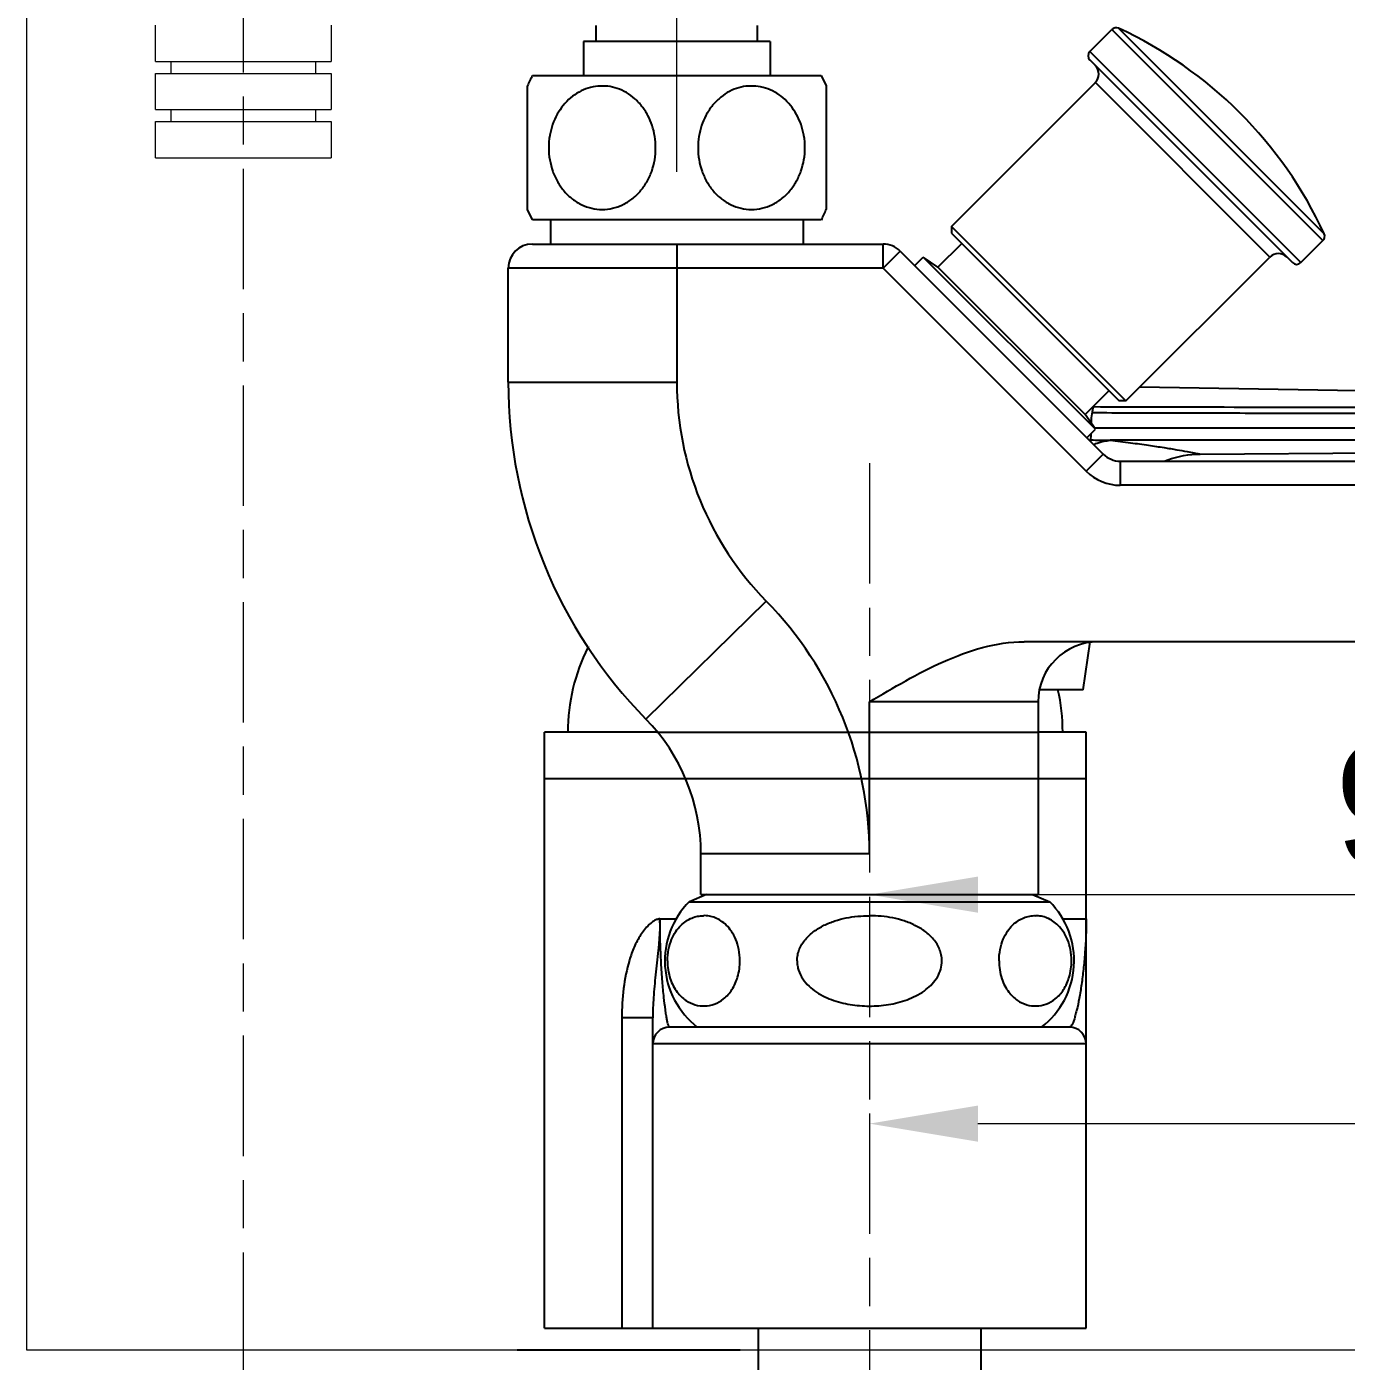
# Model space of a CAD drawing. Header units: millimetres. Extents: x 5308 to 9632, y 1173 to 3839.
# Drawn here: x 8606.9 to 8716.5, y 3242.3 to 3353.1 of the extents above; entities that cross this region are included whole.
import ezdxf

# ---------------------------------------------------------------- set-up
doc = ezdxf.new("R2010")
doc.units = ezdxf.units.MM
doc.header["$LTSCALE"] = 4
doc.header["$PDMODE"] = 3
doc.header["$PDSIZE"] = 0.3125
doc.linetypes.add('CENTER', pattern=[2.25, 1.25, -0.25, 0.5, -0.25])
doc.linetypes.add('CENTER2', pattern=[28.575, 19.05, -3.175, 3.175, -3.175])
doc.layers.get('0').update_dxf_attribs({"linetype": 'CONTINUOUS'})
doc.layers.get('Defpoints').update_dxf_attribs({"linetype": 'CONTINUOUS'})
doc.layers.add('Cneter', color=1, linetype='CENTER2', lineweight=13)
doc.layers.add('DLB3013-CR2S_시공도$0$치수선', color=7, linetype='CONTINUOUS', lineweight=20)
doc.layers.add('DLB3013-CR2S_시공도$0$1', color=7, linetype='CONTINUOUS')
doc.styles.add('DLB3013-CR2S_시공도$0$Daelim Dimension', font='')
doc.styles.get('DLB3013-CR2S_시공도$0$Daelim Dimension').set_extended_font_data('나눔고딕')
doc.dimstyles.new('DLB3013-CR2S_시공도$0$DEFAULT', dxfattribs={"dimscale": 2, "dimtxt": 2, "dimasz": 2, "dimexe": 0, "dimexo": 2, "dimgap": 1, "dimtad": 1, "dimdec": 1, "dimzin": 9, "dimdsep": 46, "dimtxsty": 'DLB3013-CR2S_시공도$0$Daelim Dimension', "dimcen": 0.5, "dimclrd": 252, "dimclre": 252, "dimclrt": 3, "dimadec": 1, "dimazin": 0, "dimtfac": 1, "dimtdec": 1, "dimtix": 1, "dimtmove": 0, "dimatfit": 3, "dimfxl": 1, "dimtolj": 1, "dimtzin": 1, "dimlwd": 9, "dimlwe": 9, "dimarcsym": 0})

# ---------------------------------------------------------------- blocks, each defined once
blk = doc.blocks.new('*D6')
at = {"color": 5, "lineweight": 9, "ltscale": 0.5, "transparency": 16777216}
for p, q in [((8660.9, 3341.04), (8660.9, 3382.77)), ((8781.9, 3319.01), (8781.9, 3382.77)), ((8669.9, 3380.77), (8772.9, 3380.77))]:
    blk.add_line(p, q, dxfattribs=at)
at = {"color": 5, "ltscale": 0.5, "transparency": 16777216}
for points in [[(8669.9, 3382.27), (8669.9, 3379.27), (8660.9, 3380.77)], [(8772.9, 3382.27), (8772.9, 3379.27), (8781.9, 3380.77)]]:
    blk.add_solid(points, dxfattribs=at)
at = {"layer": 'Defpoints', "color": 0, "ltscale": 0.5, "transparency": 16777216}
for p in [(8781.9, 3380.77), (8660.9, 3337.04), (8781.9, 3315.01)]:
    blk.add_point(p, dxfattribs=at)
at = {"color": 7, "ltscale": 0.5, "transparency": 16777216, "insert": (8721.4, 3388.16), "char_height": 10, "attachment_point": 5, "style": 'DLB3013-CR2S_시공도$0$Daelim Dimension'}
blk.add_mtext('\\A1;122', dxfattribs=at)
blk = doc.blocks.new('*D7')
at = {"color": 5, "lineweight": 9, "ltscale": 0.5, "transparency": 16777216}
for p, q in [((8769.1, 3294.74), (8769.1, 3279.01)), ((8676.9, 3285.01), (8676.9, 3283.01)), ((8685.9, 3281.01), (8760.1, 3281.01))]:
    blk.add_line(p, q, dxfattribs=at)
at = {"color": 5, "ltscale": 0.5, "transparency": 16777216}
for points in [[(8685.9, 3282.51), (8685.9, 3279.51), (8676.9, 3281.01)], [(8760.1, 3282.51), (8760.1, 3279.51), (8769.1, 3281.01)]]:
    blk.add_solid(points, dxfattribs=at)
at = {"layer": 'Defpoints', "color": 0, "ltscale": 0.5, "transparency": 16777216}
for p in [(8769.1, 3298.74), (8676.9, 3281.01), (8769.1, 3281.01)]:
    blk.add_point(p, dxfattribs=at)
at = {"color": 7, "ltscale": 0.5, "transparency": 16777216, "insert": (8723, 3288.45), "char_height": 10, "attachment_point": 5, "style": 'DLB3013-CR2S_시공도$0$Daelim Dimension'}
blk.add_mtext('\\A1;92', dxfattribs=at)
blk = doc.blocks.new('*D8')
at = {"color": 5, "lineweight": 9, "ltscale": 0.5, "transparency": 16777216}
for p, q in [((8781.9, 3308.19), (8781.9, 3259.99)), ((8676.9, 3265.99), (8676.9, 3263.99)), ((8685.9, 3261.99), (8772.9, 3261.99))]:
    blk.add_line(p, q, dxfattribs=at)
at = {"color": 5, "ltscale": 0.5, "transparency": 16777216}
for points in [[(8685.9, 3263.49), (8685.9, 3260.49), (8676.9, 3261.99)], [(8772.9, 3263.49), (8772.9, 3260.49), (8781.9, 3261.99)]]:
    blk.add_solid(points, dxfattribs=at)
at = {"layer": 'Defpoints', "color": 0, "ltscale": 0.5, "transparency": 16777216}
for p in [(8781.9, 3312.19), (8676.9, 3261.99), (8781.9, 3261.99)]:
    blk.add_point(p, dxfattribs=at)
at = {"color": 7, "ltscale": 0.5, "transparency": 16777216, "insert": (8729.4, 3269.43), "char_height": 10, "attachment_point": 5, "style": 'DLB3013-CR2S_시공도$0$Daelim Dimension'}
blk.add_mtext('\\A1;106', dxfattribs=at)

msp = doc.modelspace()

# ---------------------------------------------------------------- linework, layer by layer
at = {"color": 7, "linetype": 'Continuous'}
for p, q in [((8654.19, 3351.87), (8654.19, 3353.18)), ((8667.61, 3351.87), (8667.61, 3353.18)), ((8695.2, 3351.04), (8697.03, 3352.86)), ((8714.56, 3335.33), (8697.03, 3352.86)), ((8697.59, 3352.96), (8714.66, 3335.89)), ((8653.15, 3351.87), (8653.15, 3349.04)), ((8668.65, 3351.87), (8653.15, 3351.87)), ((8668.65, 3351.87), (8668.65, 3349.04)), ((8695.2, 3351.04), (8712.74, 3333.5)), ((8695.2, 3350.33), (8712.03, 3333.5)), ((8648.9, 3349.04), (8672.9, 3349.04)), ((8672.9, 3349.04), (8673.3, 3348.17)), ((8648.5, 3337.91), (8648.5, 3348.17)), ((8673.3, 3348.17), (8673.3, 3337.91)), ((8683.71, 3336.5), (8695.66, 3348.45)), ((8710.15, 3333.96), (8695.66, 3348.45)), ((8648.9, 3337.04), (8648.5, 3337.91)), ((8672.9, 3337.04), (8648.9, 3337.04)), ((8650.4, 3337.04), (8650.4, 3335.04)), ((8671.4, 3337.04), (8671.4, 3335.04)), ((8683.71, 3336.5), (8683.71, 3335.94)), ((8683.71, 3336.5), (8698.2, 3322.01)), ((8683.71, 3335.94), (8697.64, 3322.01)), ((8712.74, 3333.5), (8714.56, 3335.33)), ((8648.9, 3335.04), (8678.04, 3335.04)), ((8660.9, 3335.04), (8660.9, 3323.58)), ((8678.04, 3333.04), (8678.04, 3335.04)), ((8679.46, 3334.46), (8678.04, 3333.04)), ((8679.46, 3334.46), (8696.32, 3317.6)), ((8682.58, 3333.11), (8684.56, 3335.09)), ((8680.66, 3333.25), (8681.37, 3333.95)), ((8695.66, 3319.67), (8681.37, 3333.95)), ((8682.58, 3333.11), (8681.37, 3333.95)), ((8682.58, 3333.11), (8694.81, 3320.88)), ((8698.2, 3322.01), (8710.15, 3333.96)), ((8646.9, 3323.58), (8646.9, 3333.04)), ((8678.04, 3333.04), (8646.9, 3333.04)), ((8678.04, 3333.04), (8694.9, 3316.18)), ((8646.9, 3323.58), (8660.9, 3323.58)), ((8746.62, 3322.36), (8699.35, 3323.16)), ((8694.81, 3320.88), (8696.79, 3322.86)), ((8698.2, 3322.01), (8697.64, 3322.01)), ((8695.66, 3319.67), (8694.81, 3320.88)), ((8695.3, 3320.27), (8695.3, 3320.18)), ((8694.95, 3318.96), (8695.66, 3319.67)), ((8695.28, 3319.3), (8695.27, 3318.64)), ((8733, 3319.74), (8695.61, 3319.74)), ((8732.9, 3318.74), (8696.89, 3318.74)), ((8694.9, 3316.18), (8696.32, 3317.6)), ((8704.36, 3317.6), (8746.27, 3317.9)), ((8697.73, 3317.01), (8697.73, 3315.01)), ((8697.73, 3317.01), (8779.9, 3317.01)), ((8781.9, 3315.01), (8697.73, 3315.01)), ((8658.33, 3295.59), (8668.33, 3305.38)), ((8754.44, 3302.01), (8689.75, 3302.01)), ((8694.64, 3298.01), (8695.23, 3302.01)), ((8694.64, 3298.01), (8691, 3298.01)), ((8676.9, 3284.39), (8676.9, 3297.01)), ((8690.9, 3297.01), (8676.9, 3297.01)), ((8690.9, 3297.01), (8690.9, 3281.01)), ((8649.9, 3245.01), (8649.9, 3294.51)), ((8659.23, 3294.51), (8649.9, 3294.51)), ((8694.9, 3294.51), (8690.9, 3294.51)), ((8694.9, 3245.01), (8694.9, 3294.51)), ((8662.9, 3281.01), (8662.9, 3284.39)), ((8676.9, 3284.39), (8662.9, 3284.39)), ((8663.35, 3281.01), (8661.94, 3280.42)), ((8662.9, 3281.01), (8690.9, 3281.01)), ((8690.45, 3281.01), (8691.87, 3280.42)), ((8661.94, 3280.42), (8691.87, 3280.42)), ((8659.46, 3279.01), (8659.46, 3279.01)), ((8659.5, 3279.01), (8660.88, 3279.01)), ((8692.93, 3279.01), (8694.9, 3279.01)), ((8659.49, 3278.61), (8659.49, 3278.53)), ((8656.33, 3270.78), (8656.33, 3245.01)), ((8658.9, 3270.78), (8656.33, 3270.78)), ((8658.9, 3245.01), (8658.9, 3270.78)), ((8693.5, 3270.01), (8660.3, 3270.01)), ((8694.9, 3268.61), (8658.9, 3268.61)), ((8649.9, 3245.01), (8694.9, 3245.01)), ((8667.65, 3245.01), (8667.65, 3241.1)), ((8686.15, 3245.01), (8686.15, 3241.33))]:
    msp.add_line(p, q, dxfattribs=at)
at = {"color": 0}
for p, q in [((8659.23, 3294.51), (8690.9, 3294.51)), ((8649.9, 3290.66), (8694.9, 3290.66)), ((8666.15, 3243.17), (8647.65, 3243.17))]:
    msp.add_line(p, q, dxfattribs=at)
at = {"color": 7, "linetype": 'Continuous'}
for centre, radius, start, end in [((8697.38, 3352.51), 0.5, 65.1773, 135), ((8682.9, 3321.2), 35, 24.8226, 65.1774), ((8695.55, 3350.68), 0.5, 135, 225), ((8694.95, 3349.16), 1, 315, 45), ((8660.89, 3343.05), 13.41, 153.4333, 157.5235), ((8656.17, 3343.04), 5.91, 170.2038, 179.9997), ((8656.07, 3343.06), 5.81, 169.8161, 170.1862), ((8665.73, 3343.06), 5.81, 9.8133, 10.1332), ((8665.63, 3343.04), 5.91, 0.0002, 9.7955), ((8660.91, 3343.04), 13.41, 333.4333, 337.5235), ((8714.21, 3335.68), 0.5, 315, 24.8227), ((8648.9, 3333.04), 2, 90, 180), ((8678.04, 3333.04), 2, 45, 90), ((8710.86, 3333.25), 1, 45, 135), ((8712.38, 3333.85), 0.5, 225, 315), ((8686.9, 3323.58), 40, 180, 224.4153), ((8686.9, 3323.58), 26, 180, 224.4153), ((8700.32, 3320.18), 5.02, 163.8126, 178.9668), ((8697.73, 3319.01), 2, 225, 270), ((8697.73, 3319.01), 4, 225, 270), ((8646.9, 3284.39), 30, 0, 44.4153), ((8667.47, 3294.51), 15.62, 153.2599, 180), ((8667.47, 3294.51), 15.62, 152.9823, 153.2599), ((8695.9, 3297.01), 5, 90, 180), ((8677.33, 3294.51), 15.62, 0, 12.9574), ((8646.9, 3284.39), 16, 0, 44.4153), ((8666.85, 3275.51), 6.95, 135.0243, 232.2937), ((8686.95, 3275.51), 6.95, 307.7063, 44.9757), ((8660.3, 3268.61), 1.4, 90, 180), ((8693.5, 3268.61), 1.4, 0, 90)]:
    msp.add_arc(centre, radius, start, end, dxfattribs=at)
for points, knots in [([(8659.14, 3343.04), (8659.14, 3343.66), (8659, 3344.6), (8658.51, 3345.73), (8658.03, 3346.49), (8657.43, 3347.13), (8656.73, 3347.64), (8655.97, 3347.99), (8655.16, 3348.17), (8654.34, 3348.18), (8653.53, 3348.02), (8652.76, 3347.69), (8651.81, 3347.03), (8650.86, 3345.84), (8650.46, 3344.69), (8650.35, 3344.08)], [0, 0, 0, 0, 0.133456, 0.199067, 0.263259, 0.325833, 0.386796, 0.446375, 0.50502, 0.563317, 0.621909, 0.681402, 0.742249, 0.868275, 1, 1, 1, 1]), ([(8671.45, 3344.08), (8671.34, 3344.68), (8670.94, 3345.84), (8669.99, 3347.03), (8669.05, 3347.69), (8668.27, 3348.02), (8667.46, 3348.18), (8666.64, 3348.17), (8665.83, 3347.99), (8665.07, 3347.64), (8664.38, 3347.13), (8663.78, 3346.49), (8663.29, 3345.73), (8662.81, 3344.6), (8662.66, 3343.66), (8662.66, 3343.04)], [0, 0, 0, 0, 0.131733, 0.257772, 0.318625, 0.378121, 0.436712, 0.495006, 0.553647, 0.613222, 0.67418, 0.73675, 0.800939, 0.866547, 1, 1, 1, 1]), ([(8650.26, 3343.04), (8650.26, 3342.38), (8650.43, 3341.38), (8650.98, 3340.18), (8651.53, 3339.4), (8652.21, 3338.76), (8652.98, 3338.28), (8653.82, 3337.98), (8654.7, 3337.88), (8655.58, 3337.98), (8656.42, 3338.28), (8657.2, 3338.76), (8657.87, 3339.4), (8658.43, 3340.18), (8658.98, 3341.38), (8659.14, 3342.38), (8659.14, 3343.04)], [0, 0, 0, 0, 0.132653, 0.197733, 0.261241, 0.323005, 0.383111, 0.441916, 0.500005, 0.558093, 0.616896, 0.677, 0.738763, 0.802272, 0.867353, 1, 1, 1, 1]), ([(8662.66, 3343.04), (8662.66, 3342.38), (8662.83, 3341.38), (8663.38, 3340.18), (8663.93, 3339.4), (8664.61, 3338.76), (8665.38, 3338.28), (8666.22, 3337.98), (8667.1, 3337.88), (8667.98, 3337.98), (8668.82, 3338.28), (8669.59, 3338.76), (8670.27, 3339.4), (8670.82, 3340.18), (8671.37, 3341.38), (8671.54, 3342.38), (8671.54, 3343.04)], [0, 0, 0, 0, 0.132645, 0.197726, 0.261234, 0.322998, 0.383103, 0.441907, 0.499996, 0.558084, 0.616888, 0.676993, 0.738756, 0.802264, 0.867345, 1, 1, 1, 1]), ([(8732.94, 3320.92), (8730.66, 3320.92), (8726.09, 3320.93), (8719.24, 3320.95), (8712.38, 3320.97), (8705.53, 3320.99), (8699.86, 3321), (8696.47, 3321.01), (8695.37, 3321.02)], [0, 0, 0, 0, 0.125, 0.2500001, 0.3750002, 0.5000002, 0.6250003, 0.685366, 0.685366, 0.685366, 0.685366]), ([(8732.9, 3321.41), (8723.76, 3321.44), (8711.29, 3321.47), (8698.81, 3321.5), (8695.47, 3321.51)], [0, 0, 0, 0, 0.4999696, 0.6826542, 0.6826542, 0.6826542, 0.6826542]), ([(8695.28, 3320.27), (8695.29, 3320.27), (8695.29, 3320.27), (8695.3, 3320.27), (8695.3, 3320.27)], [0, 0, 0, 0, 0.714641, 1, 1, 1, 1]), ([(8695.52, 3318.39), (8695.64, 3318.44), (8696.09, 3318.61), (8696.55, 3318.71), (8696.89, 3318.74)], [0.8574361, 0.8574361, 0.8574361, 0.8574361, 0.8977896, 1, 1, 1, 1]), ([(8696.89, 3318.74), (8697.45, 3318.68), (8698.52, 3318.55), (8700.02, 3318.35), (8701.3, 3318.15), (8702.36, 3317.98), (8703.19, 3317.83), (8703.75, 3317.72), (8704.06, 3317.66), (8704.23, 3317.63), (8704.28, 3317.61), (8704.37, 3317.6), (8704.36, 3317.6)], [0, 0, 0, 0, 0.226928, 0.426731, 0.598579, 0.741602, 0.85415, 0.934952, 0.96334, 0.983675, 0.995911, 1, 1, 1, 1]), ([(8701.4, 3317.01), (8701.49, 3317.05), (8702.43, 3317.41), (8703.45, 3317.59), (8704.36, 3317.6)], [0.733665, 0.733665, 0.733665, 0.733665, 0.758546, 1, 1, 1, 1]), ([(8676.9, 3297.01), (8677.9, 3297.61), (8679.89, 3298.8), (8682.99, 3300.41), (8686.26, 3301.64), (8688.59, 3302.01), (8689.75, 3302.01)], [0, 0, 0, 0, 0.250215, 0.500378, 0.750385, 1, 1, 1, 1]), ([(8659.46, 3279.01), (8659.44, 3279.01), (8659.4, 3278.99), (8659.32, 3278.97), (8659.18, 3278.92), (8658.99, 3278.82), (8658.78, 3278.67), (8658.51, 3278.43), (8658.2, 3278.1), (8657.88, 3277.65), (8657.6, 3277.17), (8657.27, 3276.48), (8656.81, 3275.18), (8656.42, 3273.2), (8656.33, 3271.59), (8656.33, 3270.78)], [0, 0, 0, 0, 0.006783, 0.0136, 0.027317, 0.055045, 0.083171, 0.111685, 0.169777, 0.229224, 0.289872, 0.351575, 0.47754, 0.73644, 1, 1, 1, 1]), ([(8659.5, 3279.01), (8659.49, 3278.94), (8659.5, 3278.81), (8659.5, 3278.68), (8659.49, 3278.61)], [0, 0, 0, 0, 0.499813, 1, 1, 1, 1]), ([(8660.3, 3270.01), (8660.28, 3270.01), (8660.25, 3270.05), (8660.22, 3270.11), (8660.18, 3270.22), (8660.13, 3270.4), (8660.07, 3270.68), (8660.01, 3271.03), (8659.92, 3271.64), (8659.81, 3272.56), (8659.69, 3273.87), (8659.59, 3275.42), (8659.52, 3277.16), (8659.5, 3278.38), (8659.5, 3279.01)], [0, 0, 0, 0, 0.00742, 0.013835, 0.022283, 0.045378, 0.07668, 0.115988, 0.163067, 0.279616, 0.424637, 0.596289, 0.790936, 1, 1, 1, 1]), ([(8660.12, 3275.51), (8660.12, 3275.83), (8660.18, 3276.43), (8660.43, 3277.26), (8660.78, 3277.93), (8661.2, 3278.45), (8661.66, 3278.82), (8662.13, 3279.08), (8662.62, 3279.23), (8662.95, 3279.26), (8663.11, 3279.26)], [0, 0, 0, 0, 0.178977, 0.341603, 0.482803, 0.605503, 0.714501, 0.814293, 0.908486, 1, 1, 1, 1]), ([(8666.14, 3275.51), (8666.14, 3275.83), (8666.08, 3276.44), (8665.83, 3277.27), (8665.47, 3277.95), (8665.04, 3278.47), (8664.58, 3278.84), (8664.1, 3279.09), (8663.61, 3279.24), (8663.27, 3279.27), (8663.11, 3279.26)], [0, 0, 0, 0, 0.179332, 0.342011, 0.483073, 0.605537, 0.714357, 0.81405, 0.908274, 1, 1, 1, 1]), ([(8670.89, 3275.51), (8670.89, 3275.67), (8670.92, 3276), (8671.06, 3276.47), (8671.28, 3276.9), (8671.57, 3277.3), (8671.91, 3277.65), (8672.41, 3278.07), (8673.11, 3278.48), (8674.02, 3278.85), (8674.96, 3279.09), (8675.93, 3279.23), (8676.58, 3279.26), (8676.9, 3279.26)], [0, 0, 0, 0, 0.062513, 0.125037, 0.187566, 0.250108, 0.312656, 0.375181, 0.500089, 0.625036, 0.750007, 0.875003, 1, 1, 1, 1]), ([(8682.92, 3275.51), (8682.92, 3275.67), (8682.88, 3276), (8682.74, 3276.47), (8682.52, 3276.9), (8682.14, 3277.43), (8681.53, 3277.98), (8680.69, 3278.48), (8679.79, 3278.85), (8678.84, 3279.09), (8677.88, 3279.23), (8677.23, 3279.26), (8676.9, 3279.26)], [0, 0, 0, 0, 0.062478, 0.124965, 0.187468, 0.249985, 0.374833, 0.499798, 0.62482, 0.749869, 0.874931, 1, 1, 1, 1]), ([(8687.66, 3275.51), (8687.66, 3275.83), (8687.72, 3276.44), (8687.97, 3277.28), (8688.33, 3277.95), (8688.76, 3278.47), (8689.22, 3278.84), (8689.71, 3279.09), (8690.2, 3279.24), (8690.53, 3279.27), (8690.7, 3279.26)], [0, 0, 0, 0, 0.179501, 0.342278, 0.483306, 0.605723, 0.714462, 0.814102, 0.908294, 1, 1, 1, 1]), ([(8693.68, 3275.51), (8693.68, 3275.83), (8693.62, 3276.43), (8693.38, 3277.26), (8693.02, 3277.93), (8692.6, 3278.45), (8692.15, 3278.82), (8691.67, 3279.08), (8691.19, 3279.23), (8690.86, 3279.26), (8690.7, 3279.26)], [0, 0, 0, 0, 0.178813, 0.341341, 0.482567, 0.605313, 0.714391, 0.814239, 0.908465, 1, 1, 1, 1]), ([(8694.9, 3279.01), (8694.9, 3278.06), (8694.85, 3276.66), (8694.68, 3274.84), (8694.52, 3273.58), (8694.34, 3272.43), (8694.16, 3271.58), (8694, 3270.99), (8693.9, 3270.64), (8693.79, 3270.35), (8693.71, 3270.19), (8693.66, 3270.13)], [0, 0, 0, 0, 0.314901, 0.465947, 0.608561, 0.738745, 0.851534, 0.899559, 0.940882, 0.974623, 1, 1, 1, 1]), ([(8659.49, 3278.53), (8659.49, 3278.44), (8659.49, 3278.26), (8659.48, 3277.99), (8659.46, 3277.72), (8659.44, 3277.36), (8659.41, 3276.91), (8659.34, 3276.21), (8659.25, 3275.35), (8659.1, 3274.05), (8658.95, 3272.53), (8658.9, 3271.34), (8658.9, 3270.78)], [0, 0, 0, 0, 0.035072, 0.070083, 0.105029, 0.139836, 0.208951, 0.277309, 0.41136, 0.541076, 0.784229, 1, 1, 1, 1]), ([(8660.12, 3275.51), (8660.12, 3275.01), (8660.26, 3274.08), (8660.83, 3272.94), (8661.58, 3272.21), (8662.4, 3271.82), (8663.23, 3271.72), (8664.05, 3271.88), (8664.86, 3272.34), (8665.29, 3272.83), (8665.48, 3273.12)], [0, 0, 0, 0, 0.186387, 0.338643, 0.460897, 0.566236, 0.664701, 0.764, 0.872156, 1, 1, 1, 1]), ([(8665.48, 3273.12), (8665.68, 3273.44), (8666.03, 3274.22), (8666.14, 3275.06), (8666.14, 3275.51)], [0, 0, 0, 0, 0.457133, 1, 1, 1, 1]), ([(8670.89, 3275.51), (8670.89, 3275.38), (8670.91, 3275.11), (8671.03, 3274.59), (8671.34, 3273.99), (8671.86, 3273.39), (8672.7, 3272.73), (8673.92, 3272.17), (8675.48, 3271.81), (8677.08, 3271.72), (8678.41, 3271.84), (8679.45, 3272.08), (8680.46, 3272.42), (8681.17, 3272.8), (8681.59, 3273.12)], [0, 0, 0, 0, 0.031277, 0.062555, 0.124975, 0.187463, 0.249995, 0.374871, 0.499896, 0.624967, 0.750032, 0.812613, 0.875189, 1, 1, 1, 1]), ([(8681.59, 3273.12), (8681.78, 3273.27), (8682.13, 3273.58), (8682.56, 3274.15), (8682.85, 3274.8), (8682.92, 3275.28), (8682.92, 3275.51)], [0, 0, 0, 0, 0.250191, 0.500278, 0.750231, 1, 1, 1, 1]), ([(8687.66, 3275.51), (8687.66, 3275.01), (8687.8, 3274.08), (8688.37, 3272.94), (8689.12, 3272.21), (8689.94, 3271.82), (8690.76, 3271.72), (8691.59, 3271.88), (8692.4, 3272.34), (8692.83, 3272.83), (8693.02, 3273.12)], [0, 0, 0, 0, 0.186387, 0.338643, 0.460897, 0.566236, 0.664701, 0.764, 0.872156, 1, 1, 1, 1]), ([(8693.02, 3273.12), (8693.22, 3273.44), (8693.56, 3274.22), (8693.68, 3275.06), (8693.68, 3275.51)], [0, 0, 0, 0, 0.457133, 1, 1, 1, 1]), ([(8693.66, 3270.13), (8693.65, 3270.11), (8693.61, 3270.06), (8693.55, 3270.01), (8693.5, 3270.01)], [0, 0, 0, 0, 0.322703, 1, 1, 1, 1])]:
    msp.add_open_spline(points, degree=3, knots=knots, dxfattribs=at)
for points in [[(8695.27, 3318.78), (8695.81, 3318.76), (8696.35, 3318.75), (8696.89, 3318.74)], [(8659.5, 3279.01), (8659.49, 3279.01), (8659.47, 3279.01), (8659.46, 3279.01)]]:
    msp.add_open_spline(points, degree=3, dxfattribs=at)
at = {"layer": 'Cneter', "linetype": 'CENTER', "ltscale": 2}
for p, q in [((8624.9, 3223.3), (8624.9, 3436.55)), ((8676.9, 3316.84), (8676.9, 3185))]:
    msp.add_line(p, q, dxfattribs=at)
at = {"layer": 'DLB3013-CR2S_시공도$0$1', "color": 7, "linetype": 'Continuous', "lineweight": 18}
for p, q in [((8617.6, 3350.21), (8617.6, 3353.21)), ((8632.2, 3353.21), (8632.2, 3350.21)), ((8617.6, 3350.21), (8632.2, 3350.21)), ((8618.9, 3349.21), (8618.9, 3350.21)), ((8630.9, 3350.21), (8630.9, 3349.21)), ((8617.6, 3346.21), (8617.6, 3349.21)), ((8617.6, 3349.21), (8632.2, 3349.21)), ((8632.2, 3349.21), (8632.2, 3346.21)), ((8617.6, 3346.21), (8632.2, 3346.21)), ((8618.9, 3345.21), (8618.9, 3346.21)), ((8630.9, 3346.21), (8630.9, 3345.21)), ((8617.6, 3342.21), (8617.6, 3345.21)), ((8617.6, 3345.21), (8632.2, 3345.21)), ((8632.2, 3345.21), (8632.2, 3342.21)), ((8617.6, 3342.21), (8632.2, 3342.21))]:
    msp.add_line(p, q, dxfattribs=at)
at = {"layer": 'DLB3013-CR2S_시공도$0$치수선'}
for p, q in [((8606.9, 3243.17), (8606.9, 3634.85)), ((9320.97, 3243.17), (8606.9, 3243.17))]:
    msp.add_line(p, q, dxfattribs=at)

# ---------------------------------------------------------------- dimensions: what is measured, and where the dimension line sits
at = {"color": 5, "ltscale": 0.5}
for base, p1, p2, text, picture, middle in [((8781.9, 3380.77), (8660.9, 3337.04), (8781.9, 3315.01), '122', '*D6', (8721.4, 3388.16)), ((8781.9, 3261.99), (8676.9, 3261.99), (8781.9, 3312.19), '106', '*D8', (8729.4, 3269.43))]:
    dim = msp.add_linear_dim(base=base, p1=p1, p2=p2, text=text, dimstyle='DLB3013-CR2S_시공도$0$DEFAULT', override={"dimtxt": 5, "dimasz": 4.5, "dimexe": 1, "dimdec": 0, "dimclrd": 5, "dimclre": 5, "dimclrt": 7}, dxfattribs=at)
    dim.commit()
    dim.dimension.update_dxf_attribs({"geometry": picture, "text_midpoint": middle})
dim = msp.add_linear_dim(base=(8769.1, 3281.01), p1=(8676.9, 3281.01), p2=(8769.1, 3298.74), dimstyle='DLB3013-CR2S_시공도$0$DEFAULT', override={"dimtxt": 5, "dimasz": 4.5, "dimexe": 1, "dimdec": 0, "dimclrd": 5, "dimclre": 5, "dimclrt": 7}, dxfattribs=at)
dim.commit()
dim.dimension.update_dxf_attribs({"geometry": '*D7', "text_midpoint": (8723, 3288.45)})

doc.saveas('drawing.dxf')
